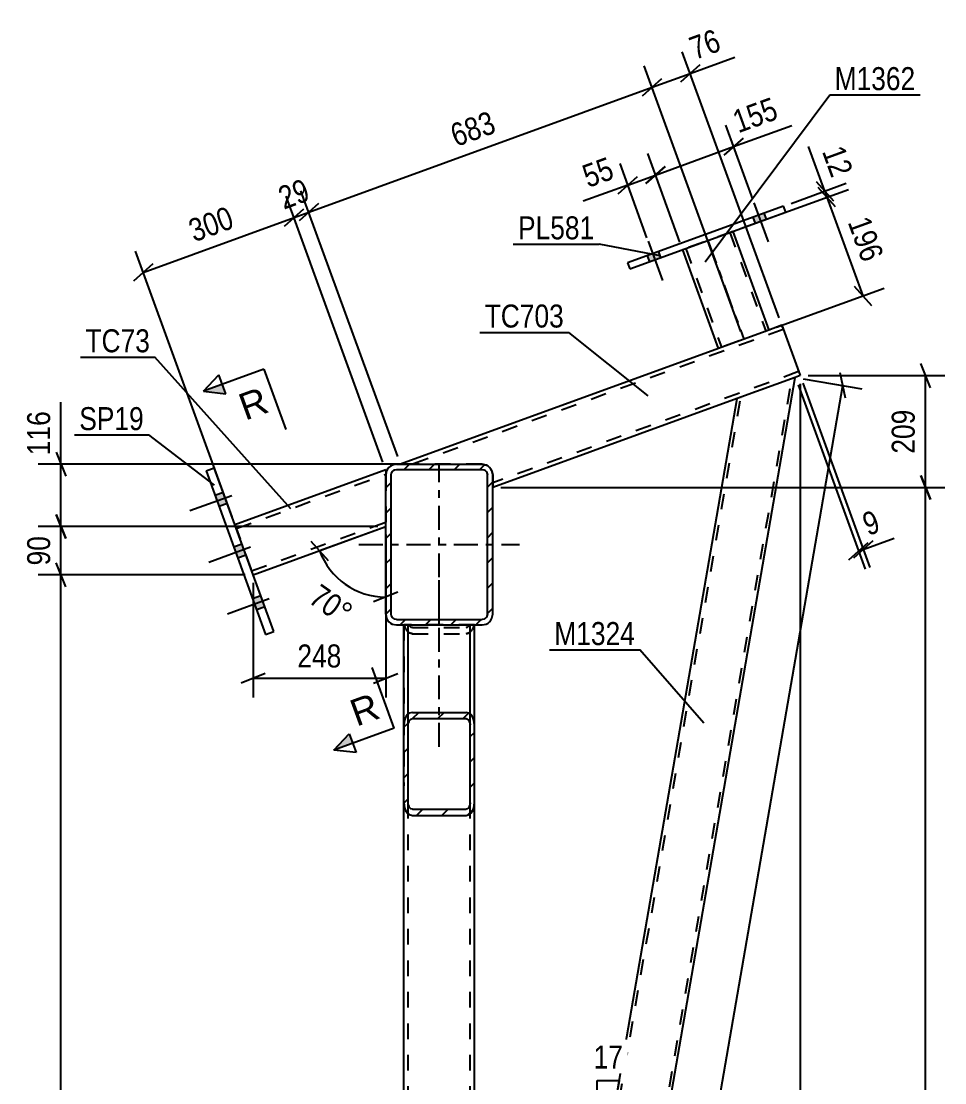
# Model space of a CAD drawing. Header units: millimetres. Extents: x -174 to 1015, y -641 to 200.
# Drawn here: x 141.5 to 256.5, y -451.4 to -319.3 of the extents above; entities that cross this region are included whole.
import ezdxf

# ---------------------------------------------------------------- set-up
doc = ezdxf.new("R2010")
doc.units = ezdxf.units.MM
doc.linetypes.add('DXK_LINE_DOT2', pattern=[3.9198, 1.9599, -1.9599])
doc.linetypes.add('DXK_LINE_DOT3', pattern=[5.9187, 2.979, -0.9799, 0.9799, -0.9799])
doc.styles.add('Arial', font='ARIAL.TTF', dxfattribs={"height": 0.2})
doc.styles.add('Arial Narrow', font='ARIALN.TTF', dxfattribs={"height": 0.2})

# ---------------------------------------------------------------- blocks, each defined once
blk = doc.blocks.new('Part-814735029-27669 - 27645')
at = {"color": 2, "linetype": 'Continuous'}
for p, q in [((168.08, -381.9), (186.88, -375.06)), ((186.88, -375.06), (186.88, -375.73)), ((170.36, -388.16), (186.88, -382.15))]:
    blk.add_line(p, q, dxfattribs=at)
at = {"color": 7, "linetype": 'DXK_LINE_DOT2'}
for p, q in [((168.27, -382.4), (186.88, -375.63)), ((186.88, -375.73), (186.88, -382.15)), ((170.18, -387.66), (186.88, -381.59)), ((168.08, -381.9), (170.36, -388.16))]:
    blk.add_line(p, q, dxfattribs=at)
blk = doc.blocks.new('Part-814735029-27649 - 27645')
at = {"linetype": 'Continuous'}
h = blk.add_hatch(dxfattribs=at)
h.set_pattern_fill('', scale=0.7, style=0, pattern_type=0)
h.set_pattern_definition([(45, (189.1444, -416.564), (-1.57154, 1.57154), [])])
h.paths.add_polyline_path([(189.14, -406.83), (189.14, -416.56), (189.23, -417.16), (189.46, -417.66), (189.8, -418), (190.21, -418.12), (196.88, -418.12), (197.29, -418), (197.63, -417.66), (197.86, -417.16), (197.94, -416.56), (197.94, -406.83), (197.86, -406.24), (197.63, -405.73), (197.29, -405.39), (196.88, -405.28), (190.21, -405.28), (189.8, -405.39), (189.46, -405.73), (189.23, -406.24)])
h.paths.add_polyline_path([(189.83, -406.28), (190.01, -406.11), (190.21, -406.05), (196.88, -406.05), (197.08, -406.11), (197.25, -406.28), (197.37, -406.53), (197.41, -406.83), (197.41, -416.56), (197.37, -416.86), (197.25, -417.11), (197.08, -417.28), (196.88, -417.34), (190.21, -417.34), (190.01, -417.28), (189.83, -417.11), (189.72, -416.86), (189.68, -416.56), (189.68, -406.83), (189.72, -406.53)])
at = {"color": 2, "linetype": 'Continuous'}
for p, q in [((189.14, -406.83), (189.14, -394.39)), ((197.94, -406.83), (197.94, -394.39)), ((190.21, -405.28), (189.8, -405.39)), ((190.21, -405.28), (196.88, -405.28)), ((197.29, -405.39), (196.88, -405.28)), ((189.23, -406.24), (189.14, -406.83)), ((189.14, -416.56), (189.14, -406.83)), ((189.68, -406.83), (189.72, -406.53)), ((189.68, -416.56), (189.68, -406.83)), ((190.01, -406.11), (190.21, -406.05)), ((190.21, -406.05), (196.88, -406.05)), ((196.88, -406.05), (197.08, -406.11)), ((197.37, -406.53), (197.41, -406.83)), ((197.41, -416.56), (197.41, -406.83)), ((197.94, -406.83), (197.86, -406.24)), ((197.94, -416.56), (197.94, -406.83)), ((189.14, -416.56), (189.23, -417.16)), ((189.72, -416.86), (189.68, -416.56)), ((190.21, -417.34), (190.01, -417.28)), ((190.21, -417.34), (196.88, -417.34)), ((197.08, -417.28), (196.88, -417.34)), ((197.41, -416.56), (197.37, -416.86)), ((197.86, -417.16), (197.94, -416.56)), ((189.8, -418), (190.21, -418.12)), ((190.21, -418.12), (196.88, -418.12)), ((196.88, -418.12), (197.29, -418))]:
    blk.add_line(p, q, dxfattribs=at)
at = {"color": 7, "linetype": 'DXK_LINE_DOT2'}
for p, q in [((189.14, -394.39), (197.94, -394.39)), ((189.23, -394.53), (189.21, -394.39)), ((189.68, -416.56), (189.68, -394.39)), ((189.79, -394.39), (189.83, -394.49)), ((189.83, -394.49), (190.01, -394.66)), ((190.01, -394.66), (190.21, -394.71)), ((190.21, -394.71), (196.88, -394.71)), ((196.88, -394.71), (197.08, -394.66)), ((197.08, -394.66), (197.25, -394.49)), ((197.25, -394.49), (197.3, -394.39)), ((197.41, -416.56), (197.41, -394.39)), ((197.88, -394.39), (197.86, -394.53)), ((190.21, -395.49), (189.8, -395.37)), ((190.21, -395.49), (196.88, -395.49)), ((197.29, -395.37), (196.88, -395.49)), ((189.14, -416.56), (189.14, -406.83)), ((197.94, -416.56), (197.94, -406.83))]:
    blk.add_line(p, q, dxfattribs=at)
for centre, start, end in [((190.61, -394.21), 193.2949, 235.5336), ((196.48, -394.21), 304.4664, 346.7051)]:
    blk.add_arc(centre, 1.42, start, end, dxfattribs=at)
at = {"color": 2, "linetype": 'Continuous'}
for centre, radius, start, end in [((190.61, -406.56), 1.42, 124.4664, 166.7051), ((196.48, -406.56), 1.42, 13.2949, 55.5336), ((190.41, -406.7), 0.709, 124.4664, 166.7051), ((196.68, -406.7), 0.709, 13.2949, 55.5336), ((190.61, -416.83), 1.42, 193.2949, 235.5336), ((190.41, -416.7), 0.709, 193.2949, 235.5336), ((196.68, -416.7), 0.709, 304.4664, 346.7051), ((196.48, -416.83), 1.42, 304.4664, 346.7051)]:
    blk.add_arc(centre, radius, start, end, dxfattribs=at)
blk = doc.blocks.new('Bolt-814735029-27818 - 27645')
at = {"linetype": 'Continuous'}
for points in [[(233.99, -343.16), (232.61, -343.66), (232.89, -344.41), (234.26, -343.91)], [(220.84, -347.94), (219.46, -348.45), (219.73, -349.2), (221.11, -348.7)]]:
    blk.add_hatch(color=1, dxfattribs=at).paths.add_polyline_path(points)
at = {"color": 1, "linetype": 'Continuous'}
for p, q in [((232.73, -341.84), (234.51, -346.73)), ((233.99, -343.16), (234.26, -343.91)), ((232.61, -343.66), (232.89, -344.41)), ((219.58, -346.63), (221.35, -351.52)), ((219.46, -348.45), (219.73, -349.2)), ((220.84, -347.94), (221.11, -348.7))]:
    blk.add_line(p, q, dxfattribs=at)
blk = doc.blocks.new('Part-814735029-27690 - 27645')
at = {"color": 2, "linetype": 'Continuous'}
for p, q in [((164.52, -375.22), (165.52, -374.85)), ((164.52, -375.22), (171.93, -395.58)), ((172.93, -395.21), (165.52, -374.85)), ((171.93, -395.58), (172.93, -395.21))]:
    blk.add_line(p, q, dxfattribs=at)
blk = doc.blocks.new('Part-814735029-27666 - 27645')
at = {"color": 7, "linetype": 'DXK_LINE_DOT2'}
for p, q in [((189.14, -394.39), (197.94, -394.39)), ((189.14, -416.56), (189.14, -394.39)), ((189.68, -587.06), (189.68, -394.39)), ((197.41, -587.06), (197.41, -394.39)), ((197.94, -416.56), (197.94, -394.39)), ((189.14, -587.06), (189.14, -564.89)), ((197.94, -587.06), (197.94, -564.89)), ((189.14, -587.06), (197.94, -587.06))]:
    blk.add_line(p, q, dxfattribs=at)
at = {"color": 2, "linetype": 'Continuous'}
for p, q in [((189.14, -564.89), (189.14, -416.56)), ((197.94, -564.89), (197.94, -416.56))]:
    blk.add_line(p, q, dxfattribs=at)
blk = doc.blocks.new('Part-814735029-27651 - 27645')
at = {"color": 7, "linetype": 'DXK_LINE_DOT3'}
blk.add_line((193.54, -409.57), (193.54, -387.11), dxfattribs=at)
at = {"color": 7, "linetype": 'DXK_LINE_DOT2'}
for p, q in [((197.94, -394.39), (189.14, -394.39)), ((189.14, -394.39), (189.14, -414.43)), ((189.21, -394.39), (189.23, -394.53)), ((189.68, -414.43), (189.68, -394.39)), ((189.83, -394.49), (189.79, -394.39)), ((190.01, -394.66), (189.83, -394.49)), ((190.21, -394.71), (190.01, -394.66)), ((190.21, -394.71), (196.88, -394.71)), ((197.08, -394.66), (196.88, -394.71)), ((197.25, -394.49), (197.08, -394.66)), ((197.3, -394.39), (197.25, -394.49)), ((197.41, -414.43), (197.41, -394.39)), ((197.86, -394.53), (197.88, -394.39)), ((197.94, -414.43), (197.94, -394.39)), ((189.8, -395.37), (190.01, -395.43)), ((190.01, -395.43), (190.21, -395.49)), ((190.21, -395.49), (196.88, -395.49)), ((196.88, -395.49), (197.29, -395.37))]:
    blk.add_line(p, q, dxfattribs=at)
for centre, start, end in [((190.61, -394.21), 193.2949, 235.5336), ((196.48, -394.21), 304.4664, 346.7051)]:
    blk.add_arc(centre, 1.42, start, end, dxfattribs=at)
blk = doc.blocks.new('Bolt-814735029-27819 - 27645')
at = {"linetype": 'Continuous'}
for points in [[(233.99, -343.16), (232.61, -343.66), (232.89, -344.41), (234.26, -343.91)], [(220.84, -347.94), (219.46, -348.45), (219.73, -349.2), (221.11, -348.7)]]:
    blk.add_hatch(color=1, dxfattribs=at).paths.add_polyline_path(points)
at = {"color": 1, "linetype": 'Continuous'}
for p, q in [((232.73, -341.84), (234.51, -346.73)), ((233.99, -343.16), (234.26, -343.91)), ((232.61, -343.66), (232.89, -344.41)), ((219.58, -346.63), (221.35, -351.52)), ((219.46, -348.45), (219.73, -349.2)), ((220.84, -347.94), (221.11, -348.7))]:
    blk.add_line(p, q, dxfattribs=at)
blk = doc.blocks.new('Part-814735029-27771 - 27645')
at = {"color": 7, "linetype": 'DXK_LINE_DOT2'}
for p, q in [((236.39, -357.61), (190.27, -374.39)), ((234.6, -357.69), (228.33, -359.97)), ((236.31, -357.4), (236.2, -357.1)), ((238.3, -362.87), (200.21, -376.73)), ((237.89, -363.58), (230.67, -366.21)), ((198.88, -374.39), (188.71, -374.39)), ((198.88, -374.39), (199.39, -374.49)), ((199.39, -374.49), (198.88, -374.39)), ((198.88, -374.39), (199.39, -374.49)), ((199.39, -374.49), (198.88, -374.39)), ((200.11, -375.21), (200.21, -375.73)), ((200.21, -375.73), (200.11, -375.21)), ((200.11, -375.21), (200.21, -375.73)), ((200.21, -375.73), (200.11, -375.21)), ((200.21, -375.73), (200.21, -377.3))]:
    blk.add_line(p, q, dxfattribs=at)
at = {"color": 2, "linetype": 'Continuous'}
for p, q in [((236.2, -357.1), (234.6, -357.69)), ((236.2, -357.1), (238.49, -363.37)), ((228.33, -359.97), (188.71, -374.39)), ((238.49, -363.37), (237.89, -363.58)), ((230.67, -366.21), (200.21, -377.3))]:
    blk.add_line(p, q, dxfattribs=at)
at = {"color": 7, "linetype": 'DXK_LINE_DOT2'}
blk.add_arc((198.88, -375.73), 1.33, 22.5, 67.5, dxfattribs=at)
blk.add_arc((198.88, -375.73), 1.33, 22.5, 67.5, dxfattribs=at)
blk.add_arc((198.88, -375.73), 1.33, 22.5, 67.5, dxfattribs=at)
blk.add_arc((198.88, -375.73), 1.33, 22.5, 67.5, dxfattribs=at)
blk = doc.blocks.new('Part-814735029-27772 - 27645')
at = {"color": 7, "linetype": 'DXK_LINE_DOT2'}
for p, q in [((198.81, -587.06), (237.46, -363.74)), ((197.94, -557.67), (231.11, -366.06)), ((231.11, -366.06), (231.14, -366.04)), ((197.94, -555.33), (197.94, -560.02)), ((197.94, -587.06), (197.94, -564.89)), ((198.98, -587.06), (197.94, -587.06))]:
    blk.add_line(p, q, dxfattribs=at)
at = {"color": 2, "linetype": 'Continuous'}
for p, q in [((199.22, -587.06), (237.89, -363.58)), ((237.89, -363.58), (230.67, -366.21)), ((197.94, -555.33), (230.67, -366.21)), ((197.94, -564.89), (197.94, -560.02)), ((199.16, -587.06), (198.88, -587.06)), ((199.22, -587.06), (199.16, -587.06))]:
    blk.add_line(p, q, dxfattribs=at)
blk = doc.blocks.new('Part-814735029-27781 - 27645')
at = {"color": 7, "linetype": 'DXK_LINE_DOT2'}
for p, q in [((230.13, -345.41), (223.86, -347.69)), ((229.75, -345.55), (234.22, -357.83)), ((230.13, -345.41), (230.13, -345.41)), ((230.13, -345.41), (230.13, -345.41)), ((223.86, -347.69), (223.87, -347.69)), ((223.87, -347.69), (223.86, -347.69)), ((224.24, -347.55), (228.71, -359.83)), ((234.19, -357.84), (234.13, -357.86)), ((234.13, -357.86), (234.19, -357.84)), ((234.19, -357.84), (234.22, -357.83)), ((234.22, -357.83), (234.19, -357.84))]:
    blk.add_line(p, q, dxfattribs=at)
at = {"color": 2, "linetype": 'Continuous'}
for p, q in [((230.13, -345.41), (234.6, -357.69)), ((228.33, -359.97), (223.87, -347.69)), ((234.6, -357.69), (228.33, -359.97))]:
    blk.add_line(p, q, dxfattribs=at)
at = {"color": 7, "linetype": 'DXK_LINE_DOT3'}
blk.add_line((227, -346.55), (231.47, -358.83), dxfattribs=at)
blk = doc.blocks.new('Part-814735029-27782 - 27645')
at = {"color": 2, "linetype": 'Continuous'}
for p, q in [((236.43, -342.27), (217.01, -349.34)), ((217.29, -350.09), (236.71, -343.02)), ((236.71, -343.02), (236.43, -342.27)), ((217.01, -349.34), (217.29, -350.09))]:
    blk.add_line(p, q, dxfattribs=at)
blk = doc.blocks.new('Part-814735029-27786 - 27645')
at = {"linetype": 'Continuous'}
h = blk.add_hatch(dxfattribs=at)
h.set_pattern_fill('', scale=0.7, style=0, pattern_type=0)
h.set_pattern_definition([(45, (186.8778, -393.0585), (-1.57154, 1.57154), [])])
h.paths.add_polyline_path([(186.88, -375.73), (186.88, -393.06), (186.98, -393.57), (187.27, -394), (187.7, -394.29), (188.21, -394.39), (198.88, -394.39), (199.39, -394.29), (199.82, -394), (200.11, -393.57), (200.21, -393.06), (200.21, -375.73), (200.11, -375.21), (199.82, -374.78), (199.39, -374.49), (198.88, -374.39), (188.21, -374.39), (187.7, -374.49), (187.27, -374.78), (186.98, -375.21)])
h.paths.add_polyline_path([(187.74, -375.25), (187.96, -375.11), (188.21, -375.06), (198.88, -375.06), (199.13, -375.11), (199.35, -375.25), (199.49, -375.47), (199.54, -375.73), (199.54, -393.06), (199.49, -393.31), (199.35, -393.53), (199.13, -393.67), (198.88, -393.73), (188.21, -393.73), (187.96, -393.67), (187.74, -393.53), (187.6, -393.31), (187.54, -393.06), (187.54, -375.73), (187.6, -375.47)])
at = {"color": 2, "linetype": 'Continuous'}
for p, q in [((186.98, -375.21), (186.88, -375.73)), ((188.21, -374.39), (187.7, -374.49)), ((187.96, -375.11), (188.21, -375.06)), ((188.21, -374.39), (198.88, -374.39)), ((188.21, -375.06), (198.88, -375.06)), ((199.39, -374.49), (198.88, -374.39)), ((198.88, -375.06), (199.13, -375.11)), ((200.21, -375.73), (200.11, -375.21)), ((186.88, -393.06), (186.88, -375.73)), ((187.54, -375.73), (187.6, -375.47)), ((187.54, -393.06), (187.54, -375.73)), ((199.49, -375.47), (199.54, -375.73)), ((199.54, -393.06), (199.54, -375.73)), ((200.21, -393.06), (200.21, -375.73)), ((186.88, -393.06), (186.98, -393.57)), ((187.6, -393.31), (187.54, -393.06)), ((188.21, -393.73), (187.96, -393.67)), ((188.21, -393.73), (198.88, -393.73)), ((199.13, -393.67), (198.88, -393.73)), ((199.54, -393.06), (199.49, -393.31)), ((200.11, -393.57), (200.21, -393.06)), ((187.7, -394.29), (188.21, -394.39)), ((188.21, -394.39), (198.88, -394.39)), ((198.88, -394.39), (199.39, -394.29))]:
    blk.add_line(p, q, dxfattribs=at)
at = {"color": 7, "linetype": 'DXK_LINE_DOT3'}
for p, q in [((193.54, -394.39), (193.54, -374.39)), ((183.54, -384.39), (203.54, -384.39))]:
    blk.add_line(p, q, dxfattribs=at)
at = {"color": 2, "linetype": 'Continuous'}
for centre, radius, start, end in [((188.21, -375.73), 1.33, 112.5, 157.5), ((188.21, -375.73), 0.667, 112.5, 157.5), ((198.88, -375.73), 0.667, 22.5, 67.5), ((198.88, -375.73), 1.33, 22.5, 67.5), ((188.21, -393.06), 1.33, 202.5, 247.5), ((188.21, -393.06), 0.667, 202.5, 247.5), ((198.88, -393.06), 0.667, 292.5, 337.5), ((198.88, -393.06), 1.33, 292.5, 337.5)]:
    blk.add_arc(centre, radius, start, end, dxfattribs=at)
blk = doc.blocks.new('Bolt-814735029-27803 - 27645')
at = {"linetype": 'Continuous'}
for points in [[(167.14, -379.3), (166.64, -377.92), (165.63, -378.29), (166.14, -379.66)], [(167.14, -379.3), (166.64, -377.92), (165.63, -378.29), (166.14, -379.66)], [(167.14, -379.3), (166.64, -377.92), (165.63, -378.29), (166.14, -379.66)], [(169.48, -385.72), (168.97, -384.34), (167.97, -384.71), (168.47, -386.09)], [(169.48, -385.72), (168.97, -384.34), (167.97, -384.71), (168.47, -386.09)], [(171.81, -392.14), (171.31, -390.76), (170.31, -391.13), (170.81, -392.51)], [(171.81, -392.14), (171.31, -390.76), (170.31, -391.13), (170.81, -392.51)], [(171.81, -392.14), (171.31, -390.76), (170.31, -391.13), (170.81, -392.51)]]:
    blk.add_hatch(color=1, dxfattribs=at).paths.add_polyline_path(points)
at = {"color": 1, "linetype": 'Continuous'}
for p, q in [((167.7, -378.31), (162.5, -380.21)), ((167.7, -378.31), (162.5, -380.21)), ((167.7, -378.31), (162.5, -380.21)), ((166.64, -377.92), (165.63, -378.29)), ((166.64, -377.92), (165.63, -378.29)), ((166.64, -377.92), (165.63, -378.29)), ((167.14, -379.3), (166.14, -379.66)), ((167.14, -379.3), (166.14, -379.66)), ((167.14, -379.3), (166.14, -379.66)), ((168.97, -384.34), (167.97, -384.71)), ((168.97, -384.34), (167.97, -384.71)), ((170.04, -384.73), (164.84, -386.63)), ((170.04, -384.73), (164.84, -386.63)), ((169.48, -385.72), (168.47, -386.09)), ((169.48, -385.72), (168.47, -386.09)), ((171.31, -390.76), (170.31, -391.13)), ((171.31, -390.76), (170.31, -391.13)), ((171.31, -390.76), (170.31, -391.13)), ((172.38, -391.16), (167.18, -393.05)), ((172.38, -391.16), (167.18, -393.05)), ((172.38, -391.16), (167.18, -393.05)), ((171.81, -392.14), (170.81, -392.51)), ((171.81, -392.14), (170.81, -392.51)), ((171.81, -392.14), (170.81, -392.51))]:
    blk.add_line(p, q, dxfattribs=at)
blk = doc.blocks.new('StraightDimension-814735029-28631 - 27645')
at = {"color": 7, "linetype": 'Continuous'}
for p, q in [((237.37, -341.93), (244.23, -339.43)), ((240.48, -339.2), (242.63, -341.61)), ((231.07, -345.07), (244.51, -340.18)), ((242.9, -342.36), (240.75, -339.95)), ((241.55, -340.4), (241.83, -341.16))]:
    blk.add_line(p, q, dxfattribs=at)
at = {"color": 0}
blk.add_wipeout([(242.08, -339.65), (246.03, -338.22), (244.37, -333.65), (240.42, -335.09)], dxfattribs=at)
at = {"color": 7, "linetype": 'Continuous'}
blk.add_line((241.55, -340.4), (239.53, -334.85), dxfattribs=at)
blk.add_line((241.55, -340.4), (239.53, -334.85), dxfattribs=at)
at = {"color": 3, "style": 'Arial Narrow'}
blk.add_text('12', height=2.863, rotation=-69.9983, dxfattribs=at).set_placement((241.19, -335.45))
blk = doc.blocks.new('StraightDimension-814735029-28423 - 27645')
at = {"color": 7, "linetype": 'Continuous'}
for p, q in [((145.84, -380.65), (147.04, -383.65)), ((185.88, -382.15), (143.59, -382.15)), ((146.44, -388.16), (146.44, -382.15)), ((147.04, -389.66), (145.84, -386.66)), ((169.36, -388.16), (143.59, -388.16))]:
    blk.add_line(p, q, dxfattribs=at)
at = {"color": 0}
blk.add_wipeout([(145.69, -382.73), (141.49, -382.73), (141.49, -387.59), (145.69, -387.59)], dxfattribs=at)
at = {"color": 3, "style": 'Arial Narrow'}
blk.add_text('90', height=2.863, rotation=90.0002, dxfattribs=at).set_placement((145.09, -386.99))
blk = doc.blocks.new('StraightDimension-814735029-29655 - 27645')
at = {"color": 7, "linetype": 'Continuous'}
for p, q in [((188.37, -373.45), (176.32, -340.35)), ((186.54, -374.12), (174.49, -341.02)), ((178.5, -341.95), (176.09, -344.11)), ((174.26, -344.77), (176.67, -342.62)), ((175.46, -343.7), (177.3, -343.03))]:
    blk.add_line(p, q, dxfattribs=at)
at = {"color": 0}
blk.add_wipeout([(178.41, -341.83), (176.97, -337.88), (172.41, -339.54), (173.84, -343.49)], dxfattribs=at)
at = {"color": 3, "style": 'Arial Narrow'}
blk.add_text('29', height=2.863, rotation=19.9962, dxfattribs=at).set_placement((174.2, -342.72))
blk = doc.blocks.new('StraightDimension-814735029-28723 - 27645')
at = {"color": 7, "linetype": 'Continuous'}
for p, q in [((186.88, -383.15), (186.88, -403.44)), ((170.36, -389.16), (170.36, -403.44)), ((171.86, -400.44), (168.86, -401.64)), ((170.36, -401.04), (186.88, -401.04)), ((185.38, -401.64), (188.38, -400.44))]:
    blk.add_line(p, q, dxfattribs=at)
at = {"color": 0}
blk.add_wipeout([(181.96, -400.29), (181.96, -396.09), (175.28, -396.09), (175.28, -400.29)], dxfattribs=at)
at = {"color": 3, "style": 'Arial Narrow'}
blk.add_text('248', height=2.863, dxfattribs=at).set_placement((175.88, -399.69))
blk = doc.blocks.new('StraightDimension-814735029-28422 - 27645')
at = {"color": 7, "linetype": 'Continuous'}
for p, q in [((146.44, -374.39), (146.44, -366.66)), ((146.44, -374.39), (146.44, -366.66)), ((145.84, -372.89), (147.04, -375.89)), ((190.34, -374.39), (143.59, -374.39)), ((146.44, -382.15), (146.44, -374.39)), ((147.04, -383.65), (145.84, -380.65)), ((185.88, -382.15), (143.59, -382.15))]:
    blk.add_line(p, q, dxfattribs=at)
at = {"color": 0}
blk.add_wipeout([(145.69, -367.18), (141.49, -367.18), (141.49, -373.87), (145.69, -373.87)], dxfattribs=at)
at = {"color": 3, "style": 'Arial Narrow'}
blk.add_text('116', height=2.863, rotation=90.0002, dxfattribs=at).set_placement((145.09, -373.27))
blk = doc.blocks.new('StraightDimension-814735029-28524 - 27645')
at = {"color": 7, "linetype": 'Continuous'}
for p, q in [((254.71, -378.8), (253.51, -375.8)), ((201.21, -377.3), (256.51, -377.3)), ((254.11, -587.06), (254.11, -377.3)), ((253.51, -585.56), (254.71, -588.56)), ((200.22, -587.06), (256.51, -587.06))]:
    blk.add_line(p, q, dxfattribs=at)
at = {"color": 0}
blk.add_wipeout([(253.36, -477.92), (249.16, -477.92), (249.16, -486.44), (253.36, -486.44)], dxfattribs=at)
at = {"color": 3, "style": 'Arial Narrow'}
blk.add_text('3146', height=2.863, rotation=90.0002, dxfattribs=at).set_placement((252.76, -485.84))
blk = doc.blocks.new('StraightDimension-814735029-29656 - 27645')
at = {"color": 7, "linetype": 'Continuous'}
for p, q in [((186.54, -374.12), (174.49, -341.02)), ((174.26, -344.77), (176.67, -342.62)), ((156.67, -350.54), (175.46, -343.7)), ((167.74, -380.96), (155.7, -347.86)), ((157.88, -349.46), (155.47, -351.61))]:
    blk.add_line(p, q, dxfattribs=at)
at = {"color": 0}
blk.add_wipeout([(168.95, -345.27), (167.52, -341.32), (161.23, -343.61), (162.67, -347.55)], dxfattribs=at)
at = {"color": 3, "style": 'Arial Narrow'}
blk.add_text('300', height=2.863, rotation=19.9962, dxfattribs=at).set_placement((163.03, -346.78))
blk = doc.blocks.new('StraightDimension-814735029-29653 - 27645')
at = {"color": 7, "linetype": 'Continuous'}
for p, q in [((235.86, -356.16), (223.82, -323.07)), ((231.12, -357.89), (219.08, -324.79)), ((226, -324.67), (223.59, -326.82)), ((220.05, -327.47), (224.79, -325.74)), ((218.85, -328.55), (221.26, -326.39))]:
    blk.add_line(p, q, dxfattribs=at)
at = {"color": 0}
blk.add_wipeout([(229.59, -323.2), (228.16, -319.25), (223.59, -320.91), (225.03, -324.86)], dxfattribs=at)
at = {"color": 7, "linetype": 'Continuous'}
blk.add_line((224.79, -325.74), (230.34, -323.73), dxfattribs=at)
blk.add_line((224.79, -325.74), (230.34, -323.73), dxfattribs=at)
at = {"color": 3, "style": 'Arial Narrow'}
blk.add_text('76', height=2.863, rotation=19.9962, dxfattribs=at).set_placement((225.39, -324.09))
blk = doc.blocks.new('StraightDimension-814735029-28424 - 27645')
at = {"color": 7, "linetype": 'Continuous'}
for p, q in [((147.04, -389.66), (145.84, -386.66)), ((169.36, -388.16), (143.59, -388.16)), ((146.44, -587.06), (146.44, -388.16)), ((145.84, -585.56), (147.04, -588.56)), ((188.14, -587.06), (143.59, -587.06))]:
    blk.add_line(p, q, dxfattribs=at)
at = {"color": 0}
blk.add_wipeout([(145.69, -483.35), (141.49, -483.35), (141.49, -491.87), (145.69, -491.87)], dxfattribs=at)
at = {"color": 3, "style": 'Arial Narrow'}
blk.add_text('2983', height=2.863, rotation=90.0002, dxfattribs=at).set_placement((145.09, -491.27))
blk = doc.blocks.new('StraightDimension-814735029-28523 - 27645')
at = {"color": 7, "linetype": 'Continuous'}
for p, q in [((254.71, -364.87), (253.51, -361.87)), ((239.49, -363.37), (256.51, -363.37)), ((254.11, -377.3), (254.11, -363.37)), ((253.51, -375.8), (254.71, -378.8)), ((201.21, -377.3), (256.51, -377.3))]:
    blk.add_line(p, q, dxfattribs=at)
at = {"color": 0}
blk.add_wipeout([(253.36, -366.99), (249.16, -366.99), (249.16, -373.68), (253.36, -373.68)], dxfattribs=at)
at = {"color": 3, "style": 'Arial Narrow'}
blk.add_text('209', height=2.863, rotation=90.0002, dxfattribs=at).set_placement((252.76, -373.08))
blk = doc.blocks.new('StraightDimension-814735029-28630 - 27645')
at = {"color": 7, "linetype": 'Continuous'}
for p, q in [((231.07, -345.07), (244.51, -340.18)), ((242.9, -342.36), (240.75, -339.95)), ((241.83, -341.16), (246.3, -353.43)), ((235.54, -357.35), (248.97, -352.46)), ((245.22, -352.23), (247.37, -354.64))]:
    blk.add_line(p, q, dxfattribs=at)
at = {"color": 0}
blk.add_wipeout([(245.91, -350.18), (249.86, -348.74), (247.57, -342.46), (243.62, -343.9)], dxfattribs=at)
at = {"color": 3, "style": 'Arial Narrow'}
blk.add_text('196', height=2.863, rotation=-69.9983, dxfattribs=at).set_placement((244.39, -344.26))
blk = doc.blocks.new('StraightDimension-814735029-28799 - 27645')
at = {"color": 7, "linetype": 'Continuous'}
for p, q in [((244.15, -366.19), (243.48, -363.03)), ((205.14, -588.08), (243.82, -364.61)), ((238.88, -363.76), (246.18, -365.02)), ((204.81, -586.5), (205.48, -589.66)), ((200.2, -587.23), (207.51, -588.49))]:
    blk.add_line(p, q, dxfattribs=at)
at = {"color": 0}
blk.add_wipeout([(224.47, -472.02), (220.33, -471.31), (218.88, -479.7), (223.01, -480.41)], dxfattribs=at)
at = {"color": 3, "style": 'Arial Narrow'}
blk.add_text('3402', height=2.863, rotation=80.1797, dxfattribs=at).set_placement((222.53, -479.72))
blk = doc.blocks.new('AngleDimension-814735029-28654 - 27645')
at = {"color": 7, "linetype": 'Continuous'}
for p, q in [((213.22, -451.12), (215.98, -451.12)), ((213.22, -467.08), (215.98, -451.12)), ((213.22, -467.08), (213.22, -451.12)), ((214.13, -461.8), (215.98, -451.12))]:
    blk.add_line(p, q, dxfattribs=at)
at = {"color": 0}
for points in [[(217.03, -450.22), (217.03, -446.02), (212.17, -446.02), (212.17, -450.22)], [(212.32, -455.76), (208.12, -455.76), (208.12, -462.44), (212.32, -462.44)]]:
    blk.add_wipeout(points, dxfattribs=at)
at = {"color": 3, "style": 'Arial Narrow'}
blk.add_text('17', height=2.863, dxfattribs=at).set_placement((212.77, -449.62))
blk.add_text('100', height=2.863, rotation=90.0002, dxfattribs=at).set_placement((211.72, -461.84))
blk = doc.blocks.new('StraightDimension-814735029-28750 - 27645')
at = {"color": 7, "linetype": 'Continuous'}
for p, q in [((232.58, -341.42), (229.22, -332.18)), ((231.4, -333.79), (228.99, -335.94)), ((220.48, -338.4), (230.19, -334.86)), ((223.52, -346.75), (219.51, -335.72)), ((219.28, -339.47), (221.69, -337.32))]:
    blk.add_line(p, q, dxfattribs=at)
at = {"color": 0}
blk.add_wipeout([(236.71, -331.69), (235.27, -327.75), (228.99, -330.03), (230.43, -333.98)], dxfattribs=at)
at = {"color": 7, "linetype": 'Continuous'}
blk.add_line((230.19, -334.86), (237.46, -332.22), dxfattribs=at)
blk.add_line((230.19, -334.86), (237.46, -332.22), dxfattribs=at)
at = {"color": 3, "style": 'Arial Narrow'}
blk.add_text('155', height=2.863, rotation=20.002, dxfattribs=at).set_placement((230.79, -333.21))
blk = doc.blocks.new('StraightDimension-814735029-28751 - 27645')
at = {"color": 7, "linetype": 'Continuous'}
for p, q in [((223.52, -346.75), (219.51, -335.72)), ((219.42, -346.21), (216.06, -336.97)), ((221.69, -337.32), (219.28, -339.47)), ((215.83, -340.73), (218.24, -338.57)), ((217.04, -339.65), (220.48, -338.4))]:
    blk.add_line(p, q, dxfattribs=at)
at = {"color": 0}
blk.add_wipeout([(216.29, -339.13), (214.85, -335.18), (210.29, -336.84), (211.72, -340.79)], dxfattribs=at)
at = {"color": 7, "linetype": 'Continuous'}
blk.add_line((217.04, -339.65), (211.49, -341.67), dxfattribs=at)
blk.add_line((217.04, -339.65), (211.49, -341.67), dxfattribs=at)
at = {"color": 3, "style": 'Arial Narrow'}
blk.add_text('55', height=2.863, rotation=20.002, dxfattribs=at).set_placement((212.08, -340.02))
blk = doc.blocks.new('AngleDimension-814735029-28825 - 27645')
at = {"color": 7, "linetype": 'Continuous'}
for p, q in [((178.64, -385.15), (186.88, -382.15)), ((186.88, -390.92), (186.88, -382.15)), ((186.88, -383.15), (186.88, -390.92)), ((177.56, -383.95), (179.72, -386.36)), ((188.38, -390.32), (185.38, -391.52))]:
    blk.add_line(p, q, dxfattribs=at)
blk.add_arc((186.88, -382.15), 8.77, 199.9955, 270, dxfattribs=at)
at = {"color": 0}
blk.add_wipeout([(181.57, -395.36), (183.98, -391.92), (178.69, -388.22), (176.28, -391.66)], dxfattribs=at)
at = {"color": 3, "style": 'Arial Narrow'}
blk.add_text('70°', height=2.863, rotation=-35.002, dxfattribs=at).set_placement((177.11, -391.51))
blk = doc.blocks.new('StraightDimension-814735029-29654 - 27645')
at = {"color": 7, "linetype": 'Continuous'}
for p, q in [((231.12, -357.89), (219.08, -324.79)), ((177.3, -343.03), (220.05, -327.47)), ((218.85, -328.55), (221.26, -326.39)), ((188.37, -373.45), (176.32, -340.35)), ((178.5, -341.95), (176.09, -344.11))]:
    blk.add_line(p, q, dxfattribs=at)
at = {"color": 0}
blk.add_wipeout([(201.56, -333.4), (200.12, -329.46), (193.84, -331.74), (195.28, -335.69)], dxfattribs=at)
at = {"color": 3, "style": 'Arial Narrow'}
blk.add_text('683', height=2.863, rotation=19.9962, dxfattribs=at).set_placement((195.64, -334.92))
blk = doc.blocks.new('StraightDimension-814735029-30642 - 27645')
at = {"color": 7, "linetype": 'Continuous'}
for p, q in [((238.49, -364.37), (238.49, -599.46)), ((200.21, -589.39), (200.21, -599.46)), ((201.71, -596.46), (198.71, -597.66)), ((200.21, -597.06), (238.49, -597.06)), ((236.99, -597.66), (239.99, -596.46))]:
    blk.add_line(p, q, dxfattribs=at)
at = {"color": 0}
blk.add_wipeout([(222.69, -596.31), (222.69, -592.11), (216.01, -592.11), (216.01, -596.31)], dxfattribs=at)
at = {"color": 3, "style": 'Arial Narrow'}
blk.add_text('574', height=2.863, dxfattribs=at).set_placement((216.61, -595.71))
blk = doc.blocks.new('StraightDimension-814735029-30653 - 27645')
at = {"color": 7, "linetype": 'Continuous'}
for p, q in [((238.24, -364.52), (246.58, -387.46)), ((238.83, -364.31), (247.17, -387.24)), ((244.56, -386.28), (246.97, -384.13)), ((247.56, -383.91), (245.15, -386.07)), ((245.76, -385.2), (246.35, -384.99))]:
    blk.add_line(p, q, dxfattribs=at)
at = {"color": 0}
blk.add_wipeout([(249.44, -383.07), (248, -379.12), (245.15, -380.16), (246.59, -384.1)], dxfattribs=at)
at = {"color": 7, "linetype": 'Continuous'}
blk.add_line((246.35, -384.99), (250.19, -383.59), dxfattribs=at)
blk.add_line((246.35, -384.99), (250.19, -383.59), dxfattribs=at)
at = {"color": 3, "style": 'Arial Narrow'}
blk.add_text('9', height=2.86, rotation=20.002, dxfattribs=at).set_placement((246.95, -383.34))
blk = doc.blocks.new('Mark-814735029-28408 - 27645')
at = {"color": 0}
blk.add_wipeout([(157.53, -360.46), (157.53, -357.46), (149.49, -357.46), (149.49, -360.46)], dxfattribs=at)
blk.add_wipeout([(157.53, -360.46), (157.53, -357.46), (149.49, -357.46), (149.49, -360.46)], dxfattribs=at)
at = {"color": 30, "linetype": 'Continuous'}
for p in [(148.89, -361.06), (175.07, -379.93)]:
    blk.add_line(p, (158.13, -361.06), dxfattribs=at)
at = {"color": 3, "style": 'Arial Narrow'}
blk.add_text('TC73', height=2.863, dxfattribs=at).set_placement((149.49, -360.46))
blk = doc.blocks.new('SectionMark-814735029-29314 - 27645')
at = {"linetype": 'Continuous'}
for points in [[(166.52, -364.45), (166.95, -365.62), (164.17, -365.3)], [(182.35, -407.94), (182.78, -409.11), (180.43, -409.97)]]:
    blk.add_hatch(color=6, dxfattribs=at).paths.add_polyline_path(points)
at = {"color": 6, "linetype": 'Continuous'}
for p, q in [((164.17, -365.3), (166.09, -363.27)), ((166.95, -365.62), (166.09, -363.27)), ((164.17, -365.3), (166.95, -365.62)), ((180.43, -409.97), (182.35, -407.94)), ((182.35, -407.94), (183.2, -410.29)), ((183.2, -410.29), (180.43, -409.97))]:
    blk.add_line(p, q, dxfattribs=at)
at = {"color": 0, "linetype": 'Continuous'}
for points in [[(172.54, -367.84), (171.35, -364.55), (168.18, -365.7), (169.38, -368.99)], [(186.41, -405.93), (185.21, -402.64), (182.04, -403.79), (183.24, -407.08)]]:
    blk.add_wipeout(points, dxfattribs=at)
at = {"color": 6, "linetype": 'Continuous'}
for p, q in [((171.69, -362.57), (164.17, -365.3)), ((171.69, -362.57), (174.43, -370.08)), ((187.95, -407.23), (185.21, -399.71)), ((187.95, -407.23), (180.43, -409.97))]:
    blk.add_line(p, q, dxfattribs=at)
at = {"color": 3, "linetype": 'Continuous', "style": 'Arial'}
for p in [(169.38, -368.99), (183.24, -407.08)]:
    blk.add_text('R', height=3.34, rotation=20.002, dxfattribs=at).set_placement(p)
blk = doc.blocks.new('Mark-814735029-28411 - 27645')
at = {"color": 0}
blk.add_wipeout([(156.76, -370.15), (156.76, -367.15), (148.72, -367.15), (148.72, -370.15)], dxfattribs=at)
blk.add_wipeout([(156.76, -370.15), (156.76, -367.15), (148.72, -367.15), (148.72, -370.15)], dxfattribs=at)
at = {"color": 30, "linetype": 'Continuous'}
for p in [(148.12, -370.75), (165.56, -377.02)]:
    blk.add_line(p, (157.36, -370.75), dxfattribs=at)
at = {"color": 3, "style": 'Arial Narrow'}
blk.add_text('SP19', height=2.863, dxfattribs=at).set_placement((148.72, -370.15))
blk = doc.blocks.new('Mark-814735029-28740 - 27645')
at = {"color": 0}
blk.add_wipeout([(209.07, -357.38), (209.07, -354.38), (199.21, -354.38), (199.21, -357.38)], dxfattribs=at)
blk.add_wipeout([(209.07, -357.38), (209.07, -354.38), (199.21, -354.38), (199.21, -357.38)], dxfattribs=at)
at = {"color": 30, "linetype": 'Continuous'}
for p in [(198.61, -357.98), (219.55, -365.86)]:
    blk.add_line(p, (209.67, -357.98), dxfattribs=at)
at = {"color": 3, "style": 'Arial Narrow'}
blk.add_text('TC703', height=2.863, dxfattribs=at).set_placement((199.21, -357.38))
blk = doc.blocks.new('Mark-814735029-28765 - 27645')
at = {"color": 0}
blk.add_wipeout([(217.93, -396.9), (217.93, -393.9), (207.88, -393.9), (207.88, -396.9)], dxfattribs=at)
blk.add_wipeout([(217.93, -396.9), (217.93, -393.9), (207.88, -393.9), (207.88, -396.9)], dxfattribs=at)
at = {"color": 30, "linetype": 'Continuous'}
for p in [(207.28, -397.5), (226.5, -406.61)]:
    blk.add_line(p, (218.53, -397.5), dxfattribs=at)
at = {"color": 3, "style": 'Arial Narrow'}
blk.add_text('M1324', height=2.863, dxfattribs=at).set_placement((207.88, -396.9))
blk = doc.blocks.new('Mark-814735029-28783 - 27645')
at = {"color": 0}
blk.add_wipeout([(252.85, -327.83), (252.85, -324.83), (242.79, -324.83), (242.79, -327.83)], dxfattribs=at)
blk.add_wipeout([(252.85, -327.83), (252.85, -324.83), (242.79, -324.83), (242.79, -327.83)], dxfattribs=at)
at = {"color": 30, "linetype": 'Continuous'}
for p, q in [((226.68, -349.22), (242.19, -328.43)), ((242.19, -328.43), (253.45, -328.43))]:
    blk.add_line(p, q, dxfattribs=at)
at = {"color": 3, "style": 'Arial Narrow'}
blk.add_text('M1362', height=2.863, dxfattribs=at).set_placement((242.79, -327.83))
blk = doc.blocks.new('Mark-814735029-28786 - 27645')
at = {"color": 0}
blk.add_wipeout([(212.87, -346.4), (212.87, -343.4), (203.36, -343.4), (203.36, -346.4)], dxfattribs=at)
blk.add_wipeout([(212.87, -346.4), (212.87, -343.4), (203.36, -343.4), (203.36, -346.4)], dxfattribs=at)
at = {"color": 30, "linetype": 'Continuous'}
for p in [(202.76, -347), (221.07, -348.46)]:
    blk.add_line(p, (213.47, -347), dxfattribs=at)
at = {"color": 3, "style": 'Arial Narrow'}
blk.add_text('PL581', height=2.863, dxfattribs=at).set_placement((203.36, -346.4))

msp = doc.modelspace()

# ---------------------------------------------------------------- block references
for name in ['Bolt-814735029-27818 - 27645', 'Bolt-814735029-27819 - 27645', 'Part-814735029-27782 - 27645', 'Part-814735029-27781 - 27645', 'Part-814735029-27771 - 27645', 'Part-814735029-27772 - 27645', 'Part-814735029-27690 - 27645', 'Part-814735029-27669 - 27645', 'Part-814735029-27786 - 27645', 'Bolt-814735029-27803 - 27645', 'Part-814735029-27651 - 27645', 'Part-814735029-27649 - 27645', 'Part-814735029-27666 - 27645']:
    msp.add_blockref(name, (0, 0))

# ---------------------------------------------------------------- next in the draw order: block references
for name in ['StraightDimension-814735029-28631 - 27645', 'StraightDimension-814735029-29655 - 27645', 'StraightDimension-814735029-28524 - 27645', 'StraightDimension-814735029-28423 - 27645']:
    msp.add_blockref(name, (0, 0))

# ---------------------------------------------------------------- next in the draw order: block references
for name in ['StraightDimension-814735029-29653 - 27645', 'StraightDimension-814735029-28523 - 27645', 'StraightDimension-814735029-28723 - 27645']:
    msp.add_blockref(name, (0, 0))

# ---------------------------------------------------------------- next in the draw order: block references
for name in ['StraightDimension-814735029-28630 - 27645', 'StraightDimension-814735029-28799 - 27645', 'StraightDimension-814735029-28422 - 27645', 'StraightDimension-814735029-28424 - 27645']:
    msp.add_blockref(name, (0, 0))

# ---------------------------------------------------------------- next in the draw order: block references
for name in ['StraightDimension-814735029-28750 - 27645', 'StraightDimension-814735029-29656 - 27645', 'AngleDimension-814735029-28825 - 27645', 'AngleDimension-814735029-28654 - 27645']:
    msp.add_blockref(name, (0, 0))

# ---------------------------------------------------------------- next in the draw order: block references
for name in ['StraightDimension-814735029-28751 - 27645', 'Mark-814735029-28408 - 27645']:
    msp.add_blockref(name, (0, 0))

# ---------------------------------------------------------------- next in the draw order: block references
msp.add_blockref('StraightDimension-814735029-29654 - 27645', (0, 0))

# ---------------------------------------------------------------- next in the draw order: block references
for name in ['Mark-814735029-28783 - 27645', 'Mark-814735029-28786 - 27645', 'SectionMark-814735029-29314 - 27645', 'StraightDimension-814735029-30642 - 27645']:
    msp.add_blockref(name, (0, 0))

# ---------------------------------------------------------------- next in the draw order: block references
for name in ['Mark-814735029-28740 - 27645', 'StraightDimension-814735029-30653 - 27645', 'Mark-814735029-28411 - 27645', 'Mark-814735029-28765 - 27645']:
    msp.add_blockref(name, (0, 0))

doc.saveas('drawing.dxf')
